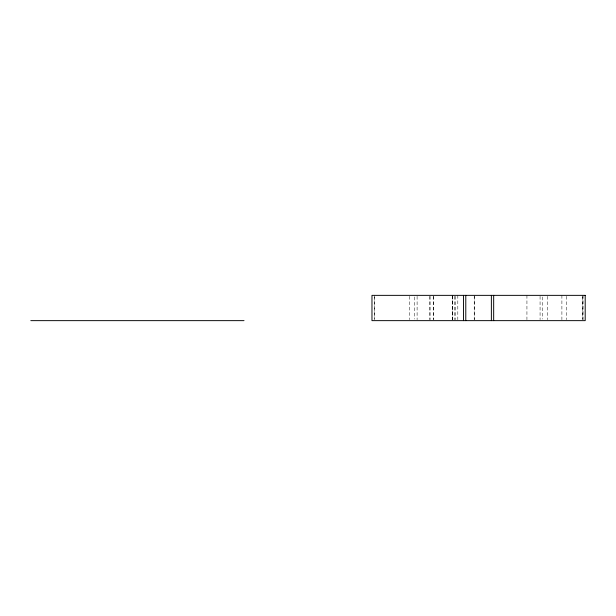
<?xml version="1.0" encoding="UTF-8"?>
<svg xmlns="http://www.w3.org/2000/svg" width="616" height="616" viewBox="0 0 616 616"><rect width="100%" height="100%" fill="white"/><g stroke="black" fill="none" stroke-linecap="round" stroke-linejoin="round"><path stroke-width="0.46" stroke-dasharray="3.08 2.31" d="M583.09 295.357L583.09 319.704M582.79 296.943L582.79 319.057M582.644 295.357L582.644 319.704M566.366 296.296L566.366 319.704M561.9 295.357L561.9 319.704M547.67 296.296L547.67 319.704M542.619 296.943L542.619 319.057M540.07 296.296L540.07 319.704M526.934 295.357L526.934 319.704M474.574 296.296L474.574 319.704M474.212 295.357L474.212 319.704M457.811 295.357L457.811 319.704M455.316 296.296L455.316 319.704M454.585 296.296L454.585 319.704M452.775 296.296L452.775 319.704M452.49 295.357L452.49 319.704M452.313 295.357L452.313 319.704M433.572 296.296L433.572 319.704M433.41 296.296L433.41 319.704M430.091 296.296L430.091 319.704M429.799 296.296L429.799 319.704M417.101 296.296L417.101 319.704M414.545 296.943L414.545 319.057M409.501 296.296L409.501 319.704M374.528 295.357L374.528 319.704M374.382 296.943L374.382 319.057"/><path stroke-width="0.92" d="M30.8 320.643L244.028 320.643M493.67 295.357L493.67 320.643M491.375 295.357L491.375 320.643M465.788 295.357L465.788 320.643M463.502 295.357L463.502 320.643M585.2 295.357L371.972 295.357L371.972 320.643L585.2 320.643L585.2 295.357"/></g></svg>
